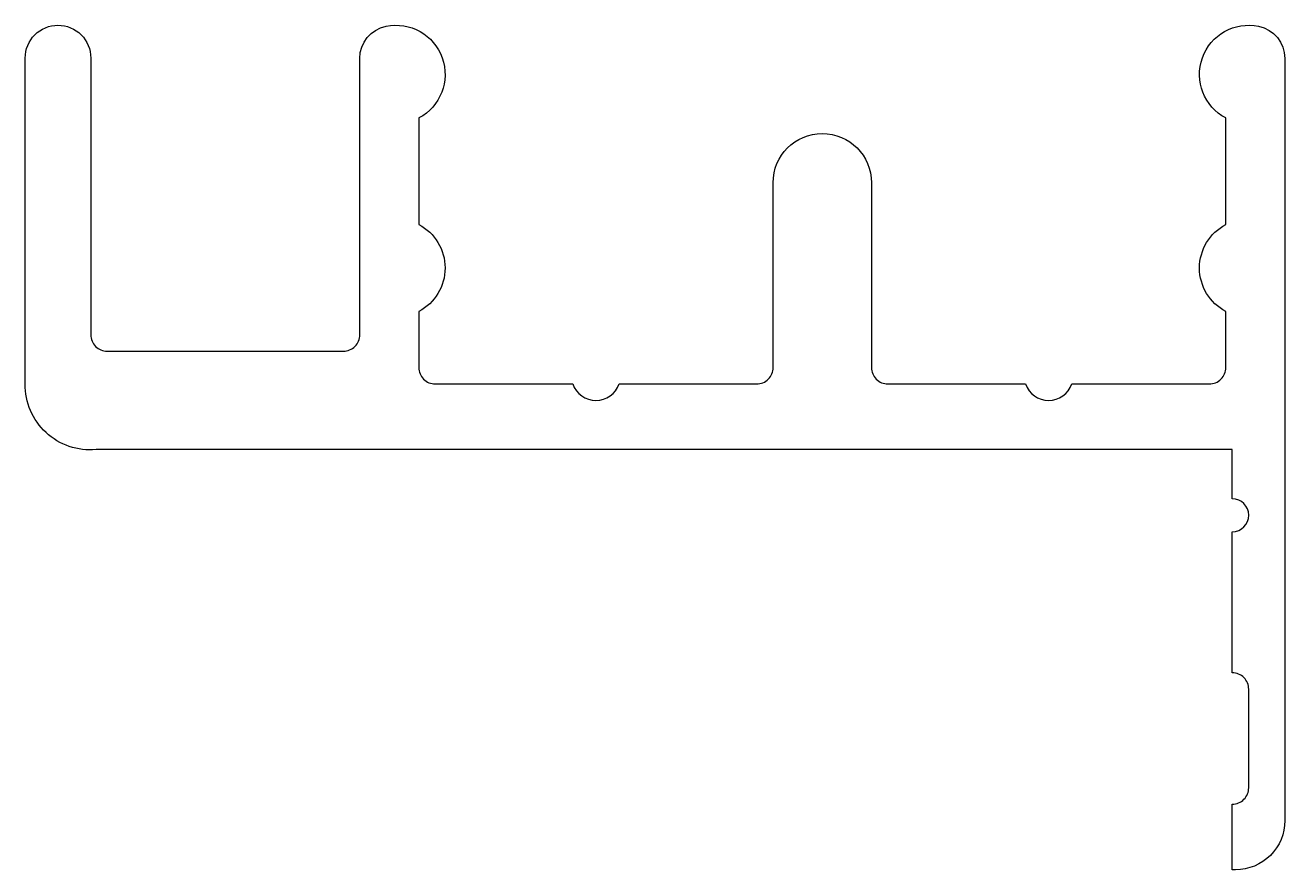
# Model space of a CAD drawing. Extents: x 153.1 to 191.5, y 218.9 to 244.7.
import ezdxf

# ---------------------------------------------------------------- set-up
doc = ezdxf.new("R2010")
doc.units = 0
doc.layers.add('ÇERÇ-PROF', color=7, linetype='CONTINUOUS')

msp = doc.modelspace()

# ---------------------------------------------------------------- linework, layer by layer
at = {"layer": 'ÇERÇ-PROF'}
msp.add_lwpolyline([(155.279, 231.739, -0.445362), (153.119, 233.739), (153.119, 243.669, -0.414214), (154.119, 244.669, -0.414214), (155.119, 243.669), (155.119, 235.239, 0.414214), (155.619, 234.739), (162.819, 234.739, 0.414214), (163.319, 235.239), (163.319, 243.659, -0.356394), (164.119, 244.638, -0.867135), (165.119, 241.842), (165.119, 238.599, -0.603023), (165.119, 235.946), (165.119, 234.239, 0.414214), (165.619, 233.739), (169.812, 233.739, 0.707107), (171.226, 233.739), (175.419, 233.739, 0.414214), (175.919, 234.239), (175.919, 239.869, -1), (178.919, 239.869), (178.919, 234.239, 0.414214), (179.419, 233.739), (183.612, 233.739, 0.707107), (185.026, 233.739), (189.219, 233.739, 0.414214), (189.719, 234.239), (189.719, 235.946, -0.603023), (189.719, 238.599), (189.719, 241.842, -0.867135), (190.719, 244.638, -0.356394), (191.519, 243.659), (191.519, 231.739), (191.519, 220.439, -0.414214), (190.019, 218.939), (189.919, 218.939), (189.919, 220.939, 0.414214), (190.419, 221.439), (190.419, 224.439, 0.414214), (189.919, 224.939), (189.919, 229.239, 1), (189.919, 230.239), (189.919, 231.739)], format="xyb", close=True, dxfattribs=at)

doc.saveas('drawing.dxf')
